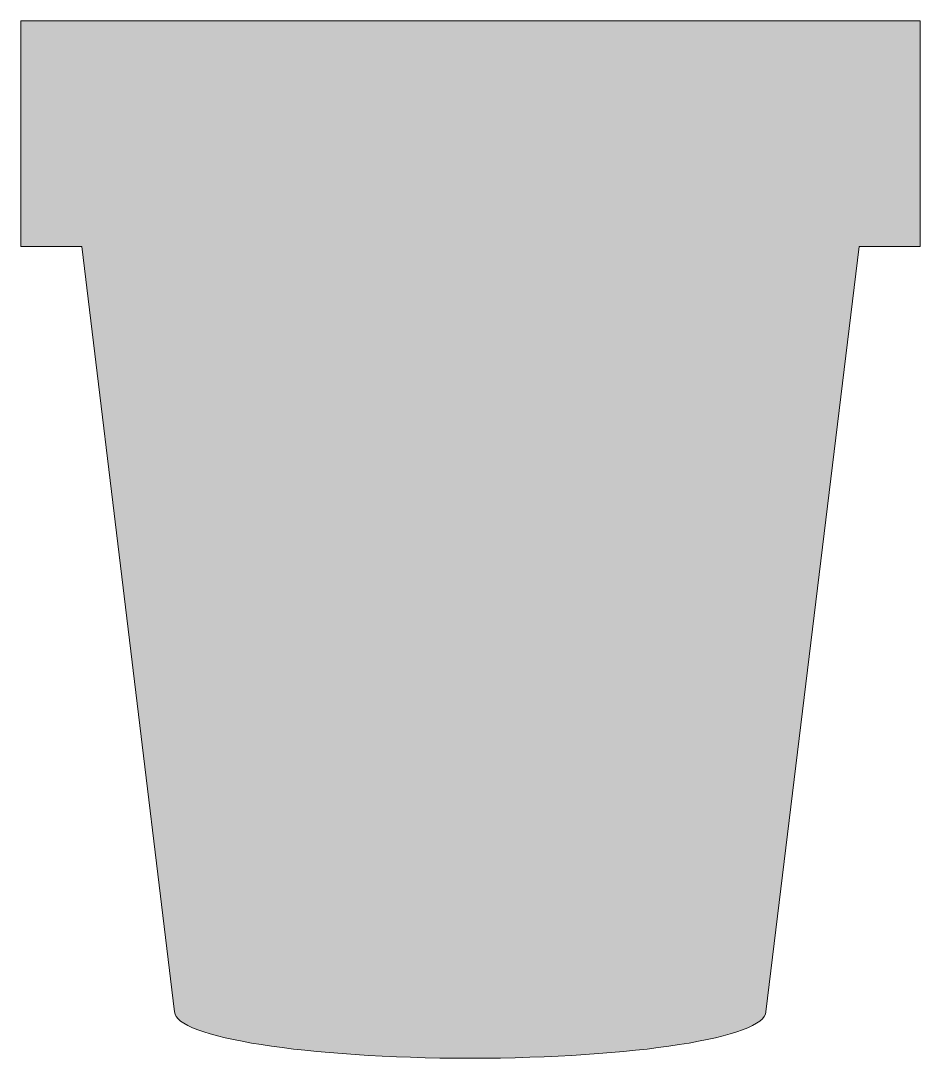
# Model space of a CAD drawing. Header units: inches. Extents: x 0 to 88, y 0 to 102.
import ezdxf

# ---------------------------------------------------------------- set-up
doc = ezdxf.new("R2010")
doc.units = ezdxf.units.IN
doc.header["$MEASUREMENT"] = 0
doc.layers.add('Layer 1', color=7, linetype='Continuous')

msp = doc.modelspace()

# ---------------------------------------------------------------- hatches: boundary and pattern name
at = {"layer": 'Layer 1', "true_color": 0xd6de23}
h = msp.add_hatch(color=52, dxfattribs=at)
h.dxf.hatch_style = 2
edge = h.paths.add_edge_path()
edge.add_spline(control_points=[(15.07, 4.56), (15.07, 2.04), (28.03, 0), (44.01, 0), (60, 0), (72.96, 2.04), (72.96, 4.56), (72.96, 4.56), (82.09, 79.5), (82.09, 79.5), (82.09, 79.5), (88.08, 79.5), (88.08, 79.5), (88.08, 79.5), (88.08, 101.6), (88.08, 101.6), (88.08, 101.6), (0, 101.6), (0, 101.6), (0, 101.6), (0, 79.5), (0, 79.5), (0, 79.5), (5.98, 79.5), (5.98, 79.5), (5.98, 79.5), (15.07, 4.56), (15.07, 4.56)], knot_values=[0, 0, 0, 0, 1, 1, 1, 2, 2, 2, 3, 3, 3, 4, 4, 4, 5, 5, 5, 6, 6, 6, 7, 7, 7, 8, 8, 8, 9, 9, 9, 9], degree=3, periodic=1)

# ---------------------------------------------------------------- linework, layer by layer
at = {"layer": 'Layer 1', "lineweight": 0}
msp.add_open_spline([(15.07, 4.56), (15.07, 2.04), (28.03, 0), (44.01, 0), (60, 0), (72.96, 2.04), (72.96, 4.56), (72.96, 4.56), (82.09, 79.5), (82.09, 79.5), (82.09, 79.5), (88.08, 79.5), (88.08, 79.5), (88.08, 79.5), (88.08, 101.6), (88.08, 101.6), (88.08, 101.6), (0, 101.6), (0, 101.6), (0, 101.6), (0, 79.5), (0, 79.5), (0, 79.5), (5.98, 79.5), (5.98, 79.5), (5.98, 79.5), (15.07, 4.56), (15.07, 4.56)], degree=3, knots=[0, 0, 0, 0, 1, 1, 1, 2, 2, 2, 3, 3, 3, 4, 4, 4, 5, 5, 5, 6, 6, 6, 7, 7, 7, 8, 8, 8, 9, 9, 9, 9], dxfattribs=at)

doc.saveas('drawing.dxf')
